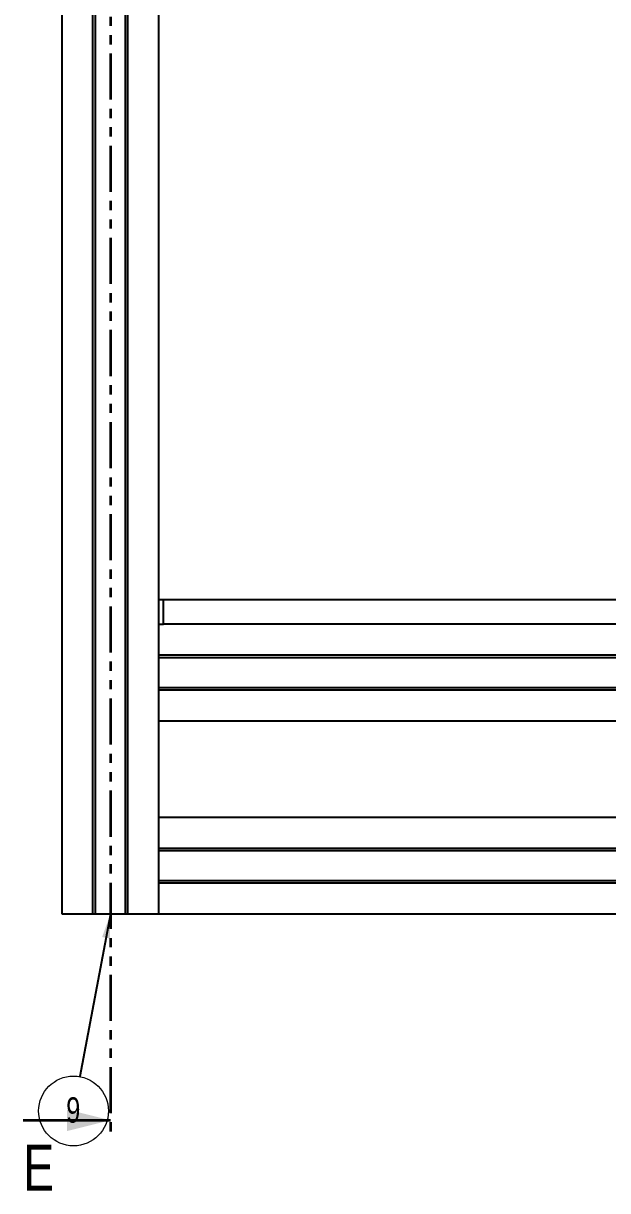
# Model space of a CAD drawing. Header units: millimetres. Extents: x -300 to 1184, y 5 to 1469.
# Drawn here: x 203.7 to 284.3, y 444.8 to 605.7 of the extents above; entities that cross this region are included whole.
import ezdxf

# ---------------------------------------------------------------- set-up
doc = ezdxf.new("R2010")
doc.units = ezdxf.units.MM
doc.linetypes.add('PHANTOM', pattern=[12.7, 6.35, -1.27, 1.27, -1.27, 1.27, -1.27])
doc.styles.add('SLDTEXTSTYLE1', font='TXT', dxfattribs={"width": 0.75})
doc.dimstyles.new('SLDDIMSTYLE0', dxfattribs={"dimtxt": 0.18, "dimasz": 3.302, "dimexe": 0, "dimexo": 0.0625, "dimgap": 0, "dimtad": 0, "dimtih": 1, "dimtoh": 1, "dimdec": 0, "dimrnd": 1e-09, "dimzin": 0, "dimdsep": 46, "dimtxsty": 'Standard', "dimsah": 1, "dimcen": 0.09, "dimadec": 0, "dimazin": 0, "dimtfac": 3.302, "dimtdec": 0, "dimtofl": 0, "dimtmove": 0, "dimatfit": 3, "dimfxl": 1, "dimfrac": 2, "dimtolj": 1, "dimtzin": 0, "dimarcsym": 0})

# ---------------------------------------------------------------- blocks, each defined once
blk = doc.blocks.new('SW_NOTE_10')
at = {"color": 0, "linetype": 'Continuous', "lineweight": 0}
blk.add_circle((-0.89, -4.73), 4.81, dxfattribs=at)
at = {"color": 0, "linetype": 'Continuous', "lineweight": 0, "insert": (-0.92, -2.84), "char_height": 3.5, "attachment_point": 2, "style": 'SLDTEXTSTYLE1'}
blk.add_mtext('9', dxfattribs=at)

msp = doc.modelspace()

# ---------------------------------------------------------------- linework, layer by layer
at = {"color": 7, "linetype": 'PHANTOM', "lineweight": 35}
msp.add_line((215.72, 766.64), (215.72, 452.5), dxfattribs=at)
at = {"color": 7, "linetype": 'Continuous', "lineweight": 25}
for p, q in [((209.06, 482.9), (209.06, 688.24)), ((222.39, 522.9), (222.39, 687.39)), ((213.32, 482.9), (213.32, 686.24)), ((213.66, 482.9), (213.66, 686.24)), ((217.79, 482.9), (217.79, 686.24)), ((218.12, 482.9), (218.12, 686.24)), ((223.06, 526.24), (222.39, 526.24)), ((223.06, 522.9), (223.06, 526.24)), ((499.06, 526.24), (223.06, 526.24)), ((222.39, 522.9), (223.06, 522.9)), ((222.39, 521.9), (222.39, 522.9)), ((222.39, 518.77), (222.39, 521.9)), ((499.06, 522.9), (223.06, 522.9)), ((222.39, 518.64), (222.39, 518.77)), ((222.39, 518.64), (499.72, 518.64)), ((222.39, 518.5), (222.39, 518.64)), ((222.39, 518.44), (222.39, 518.5)), ((222.39, 518.3), (222.39, 518.44)), ((222.39, 518.3), (499.72, 518.3)), ((222.39, 514.17), (222.39, 518.3)), ((222.39, 514.17), (499.72, 514.17)), ((222.39, 514.04), (222.39, 514.17)), ((222.39, 513.97), (222.39, 514.04)), ((222.39, 513.84), (222.39, 513.97)), ((222.39, 513.84), (499.72, 513.84)), ((222.39, 513.7), (222.39, 513.84)), ((222.39, 510.57), (222.39, 513.7)), ((222.39, 509.57), (222.39, 510.57)), ((222.39, 509.57), (499.72, 509.57)), ((222.39, 496.24), (222.39, 509.57)), ((499.72, 496.24), (222.39, 496.24)), ((222.39, 495.24), (222.39, 496.24)), ((222.39, 492.1), (222.39, 495.24)), ((222.39, 491.97), (222.39, 492.1)), ((499.72, 491.97), (222.39, 491.97)), ((222.39, 491.84), (222.39, 491.97)), ((222.39, 491.77), (222.39, 491.84)), ((222.39, 491.64), (222.39, 491.77)), ((499.72, 491.64), (222.39, 491.64)), ((222.39, 487.5), (222.39, 491.64)), ((499.72, 487.5), (222.39, 487.5)), ((222.39, 487.37), (222.39, 487.5)), ((222.39, 487.3), (222.39, 487.37)), ((222.39, 487.17), (222.39, 487.3)), ((499.72, 487.17), (222.39, 487.17)), ((222.39, 487.04), (222.39, 487.17)), ((222.39, 483.9), (222.39, 487.04)), ((210.06, 482.9), (209.06, 482.9)), ((213.19, 482.9), (210.06, 482.9)), ((213.32, 482.9), (213.19, 482.9)), ((213.46, 482.9), (213.32, 482.9)), ((213.52, 482.9), (213.46, 482.9)), ((213.66, 482.9), (213.52, 482.9)), ((214.38, 482.9), (213.66, 482.9)), ((217.06, 482.9), (214.38, 482.9)), ((217.79, 482.9), (217.06, 482.9)), ((217.92, 482.9), (217.79, 482.9)), ((217.99, 482.9), (217.92, 482.9)), ((218.12, 482.9), (217.99, 482.9)), ((218.26, 482.9), (218.12, 482.9)), ((221.39, 482.9), (218.26, 482.9)), ((222.39, 482.9), (221.39, 482.9)), ((222.39, 482.9), (222.39, 483.9)), ((499.72, 482.9), (222.39, 482.9))]:
    msp.add_line(p, q, dxfattribs=at)
at = {"color": 7, "linetype": 'Continuous', "lineweight": 35}
msp.add_line((203.72, 454.5), (215.72, 454.5), dxfattribs=at)
msp.add_solid([(215.72, 454.5), (209.72, 456), (209.72, 453)], dxfattribs=at)

# ---------------------------------------------------------------- block references
at = {"color": 7, "linetype": 'Continuous', "lineweight": 0}
msp.add_blockref('SW_NOTE_10', (211.53, 460.51), dxfattribs=at)

# ---------------------------------------------------------------- texts
at = {"color": 7, "linetype": 'Continuous', "insert": (203.72, 451.15), "char_height": 6.35, "attachment_point": 1, "style": 'SLDTEXTSTYLE1'}
msp.add_mtext('E', dxfattribs=at)

# ---------------------------------------------------------------- leaders
at = {"color": 7, "linetype": 'Continuous', "lineweight": 0}
msp.add_leader([(215.72, 482.9), (211.53, 460.51)], dimstyle='SLDDIMSTYLE0', dxfattribs=at)

doc.saveas('drawing.dxf')
